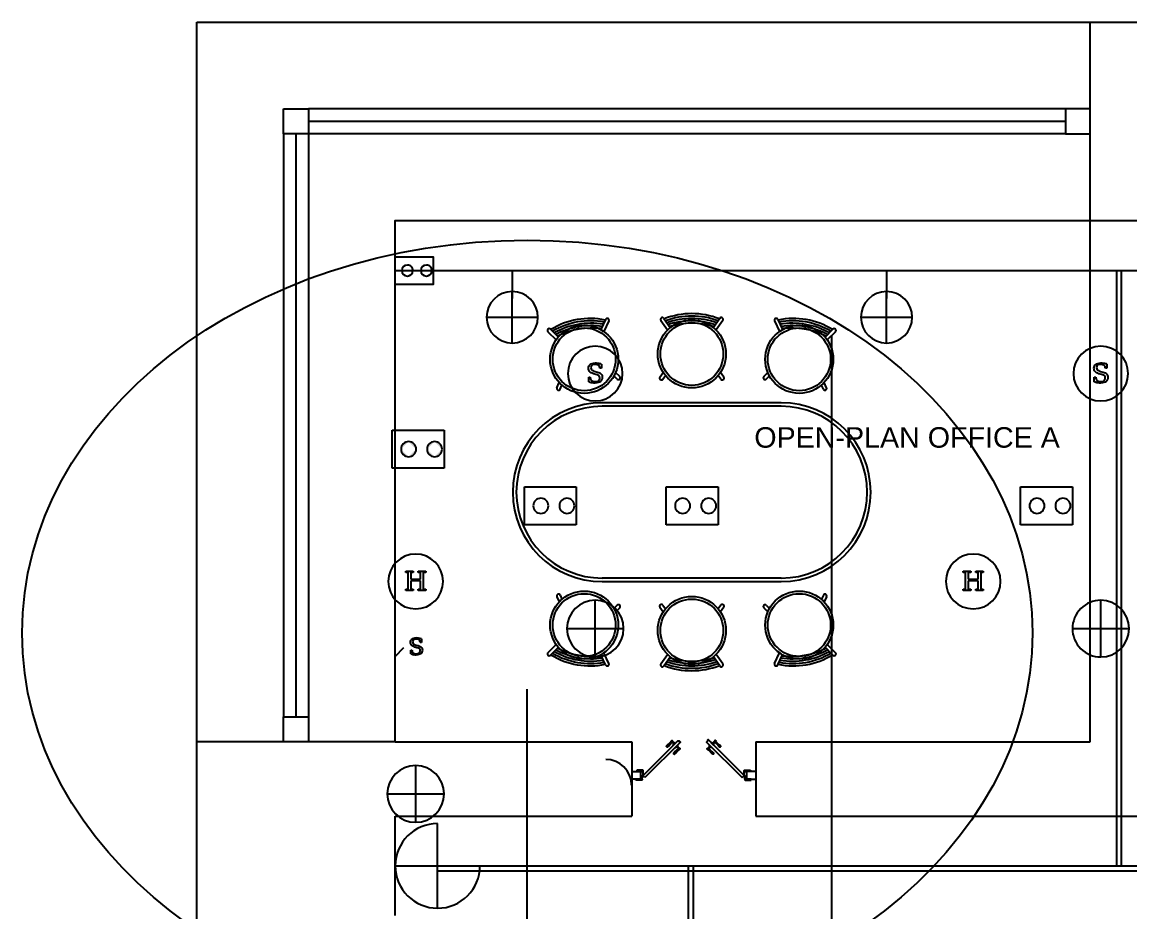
# Model space of a CAD drawing. Header units: millimetres. Extents: x 154 to 2591, y 114 to 4220.
# Drawn here: x 153.6 to 376.7, y 566.8 to 746.1 of the extents above; entities that cross this region are included whole.
import ezdxf

# ---------------------------------------------------------------- set-up
doc = ezdxf.new("R2010")
doc.units = ezdxf.units.MM
doc.header["$MEASUREMENT"] = 0
doc.layers.add('1', color=7, linetype='Continuous', true_color=0x555555)
doc.layers.add('network', color=7, linetype='Continuous', true_color=0x3a6fa0)
for name, color, linetype in [('electrical', 120, 'Continuous'), ('external wall', 1, 'Continuous'), ('glass', 3, 'Continuous'), ('pipe', 180, 'Continuous'), ('plumbing', 203, 'Continuous'), ('window', 4, 'Continuous')]:
    doc.layers.add(name, color=color, linetype=linetype)
doc.styles.add('PDF DejaVuSerif', font='arial.ttf')

# ---------------------------------------------------------------- blocks, each defined once
blk = doc.blocks.new('hand 01')
at = {"color": 0}
for p, q in [((-30, 3), (-30, 0)), ((30, 0), (-30, 0)), ((27, 6), (-27, 6)), ((-9, 68), (9, 68)), ((9, 65), (-9, 65)), ((-8, 22), (8, 22)), ((-8, 18), (8, 18)), ((-7, 71), (-7, 70)), ((-6, 71), (-7, 71)), ((-7, 70), (7, 70)), ((-7, 63), (-7, 24)), ((-7, 63), (7, 63)), ((-6, 71), (6, 71)), ((6, 71), (7, 71)), ((7, 71), (7, 70)), ((9, 63), (7, 63)), ((7, 49), (7, 24)), ((9, 51), (9, 51)), ((11, 57), (11, 63)), ((11, 57), (11, 51)), ((13, 57), (13, 63)), ((13, 57), (13, 51)), ((23, 64), (23, 50)), ((27, 57), (27, 64)), ((27, 64), (29, 64)), ((27, 64), (29, 64)), ((27, 57), (27, 50)), ((27, 50), (29, 50)), ((27, 50), (29, 50)), ((29, 64), (29, 63)), ((29, 63), (29, 57)), ((29, 51), (29, 57)), ((29, 51), (29, 50)), ((29, 50), (29, 50)), ((30, 3), (30, 0)), ((31, 63), (31, 57)), ((31, 51), (31, 57)), ((34, 57), (34, 63)), ((34, 63), (34, 57)), ((34, 51), (34, 57)), ((34, 57), (34, 51)), ((93, 68), (36, 63)), ((36, 57), (36, 63)), ((36, 57), (36, 51)), ((93, 46), (36, 51)), ((101, 67), (103, 68)), ((101, 57), (101, 67)), ((101, 57), (101, 46)), ((101, 46), (103, 46)), ((103, 68), (103, 68)), ((103, 57), (103, 68)), ((103, 57), (103, 46)), ((103, 46), (103, 46)), ((107, 68), (105, 67)), ((105, 57), (105, 67)), ((105, 57), (105, 46)), ((107, 46), (105, 46)), ((107, 57), (107, 68)), ((107, 57), (107, 46)), ((111, 68), (112, 67)), ((111, 57), (111, 68)), ((111, 57), (111, 46)), ((111, 46), (112, 46)), ((112, 57), (112, 67)), ((112, 66), (113, 66)), ((112, 57), (112, 46)), ((112, 47), (113, 47)), ((113, 57), (113, 66)), ((113, 57), (113, 47)), ((121, 57), (121, 59)), ((121, 57), (121, 55))]:
    blk.add_line(p, q, dxfattribs=at)
for centre, radius, start, end in [((-27, 3), 3, 90, 180), ((-7, 6), 6, 130.5908, 180), ((-9, 66), 1.25, 90, 270), ((-17, 17), 8.41, 314.3689, 12.0705), ((-8, 20), 2, 90, 270), ((-7, 68), 2.51, 90.115, 179.885), ((-7, 65), 2.51, 180.115, 269.885), ((-8, 24), 1.71, 275.059, 359.7825), ((0, 64), 9.29, 53.4104, 126.5896), ((7, 68), 2.51, 0.115, 89.885), ((7, 65), 2.51, 270.115, 359.885), ((9, 49), 1.91, 88.7426, 178.1515), ((8, 24), 1.71, 180.2175, 264.941), ((8, 20), 2, 270, 90), ((17, 17), 8.41, 167.9295, 225.6311), ((9, 66), 1.25, 270, 90), ((9, 65), 2.15, 272.7029, 297.6142), ((9, 49), 2.15, 62.3858, 87.2971), ((10, 63), 0.561, 3.7097, 127.9634), ((10, 51), 0.561, 232.0366, 356.2903), ((12, 63), 1.1, 0.0106, 179.9894), ((12, 51), 1.1, 180.0106, 359.9894), ((7, 6), 6, 0, 49.4092), ((17, 70), 8.83, 243.5466, 311.3694), ((17, 43), 8.83, 48.6306, 116.4534), ((24, 64), 2.01, 4.1469, 175.8531), ((24, 50), 2.01, 184.1469, 355.8531), ((27, 3), 3, 0, 90), ((30, 63), 1.03, 0, 180.0014), ((30, 51), 1.03, 179.9972, 0), ((33, 63), 1.48, 0, 180), ((33, 51), 1.48, 180, 0), ((35, 63), 1.03, 0, 180), ((33, 63), 1.48, 1.563306237032948e-10, 2.08440831604393e-10), ((35, 51), 1.03, 180, 0), ((93, 73), 4.4, 266.3976, 315.6468), ((93, 41), 4.4, 44.3532, 93.6024), ((98, 67), 2.89, 358.3861, 135.6468), ((98, 46), 2.89, 224.3532, 1.6139), ((104, 68), 1.15, 170.914, 348.1019), ((104, 46), 1.15, 11.8981, 189.086), ((109, 68), 2.1, 0, 180), ((109, 46), 2.1, 180, 0), ((115, 62), 2.84, 13.4568, 140.4953), ((115, 51), 2.84, 219.5047, 346.5432), ((128, 65), 9.88, 191.9991, 221.6757), ((128, 48), 9.88, 138.3243, 168.0009), ((121, 57), 1.79, 0, 90), ((121, 57), 1.79, 270, 0)]:
    blk.add_arc(centre, radius, start, end, dxfattribs=at)
blk = doc.blocks.new('A$C201F2B46')
at = {"color": 0}
for p, q in [((515.8, 941.6), (489.4, 884.9)), ((533.9, 933.1), (506.4, 874.1)), ((824.8, 936), (862.1, 882.7)), ((841.2, 947.5), (877.1, 896.2)), ((1153.9, 947.5), (1118, 896.2)), ((1170.2, 936), (1132.9, 882.6)), ((1459.8, 933.1), (1487.4, 874.1)), ((1478, 941.6), (1504.4, 884.9)), ((193.8, 873.2), (239.8, 827.1)), ((207.9, 887.3), (252.1, 843.1)), ((1785.9, 887.3), (1741.7, 843.1)), ((1800, 873.2), (1754, 827.1)), ((580.2, 607.9), (562.4, 625.8)), ((594.4, 622), (571.6, 644.7)), ((819.3, 619.1), (837.7, 645.4)), ((835.7, 607.6), (850.2, 628.3)), ((1159.3, 607.6), (1144.8, 628.3)), ((1175.7, 619.1), (1157.3, 645.4)), ((1399.4, 622), (1422.1, 644.7)), ((1413.6, 607.9), (1431.4, 625.8)), ((243.4, 560.1), (257, 589.3)), ((261.5, 551.7), (272.2, 574.6)), ((1732.3, 551.7), (1721.6, 574.6)), ((1750.4, 560.1), (1736.8, 589.3)), ((1496.9, 476.2), (496.9, 476.2)), ((1496.9, 476.2), (496.9, 476.2)), ((1496.9, 456.2), (496.9, 456.2)), ((1496.9, -503.8), (496.9, -503.8)), ((496.9, -523.8), (1496.9, -523.8)), ((496.9, -523.8), (1496.9, -523.8)), ((243.4, -607.7), (257, -636.8)), ((261.5, -599.3), (272.2, -622.2)), ((1732.3, -599.3), (1721.6, -622.2)), ((1750.4, -607.7), (1736.8, -636.8)), ((580.2, -655.5), (562.4, -673.3)), ((594.4, -669.6), (571.6, -692.3)), ((819.3, -666.7), (837.7, -693)), ((835.7, -655.2), (850.2, -675.9)), ((1159.3, -655.2), (1144.8, -675.9)), ((1175.7, -666.7), (1157.3, -693)), ((1399.4, -669.6), (1422.1, -692.3)), ((1413.6, -655.5), (1431.4, -673.3)), ((193.8, -920.7), (239.8, -874.7)), ((207.9, -934.9), (252.1, -890.7)), ((533.9, -980.7), (506.4, -921.7)), ((1459.8, -980.7), (1487.4, -921.7)), ((1785.9, -934.9), (1741.7, -890.7)), ((1800, -920.7), (1754, -874.7)), ((515.8, -989.2), (489.4, -932.4)), ((824.8, -983.6), (862.1, -930.2)), ((841.2, -995), (877.1, -943.8)), ((1153.9, -995), (1118, -943.8)), ((1170.2, -983.6), (1132.9, -930.2)), ((1478, -989.2), (1504.4, -932.4))]:
    blk.add_line(p, q, dxfattribs=at)
for centre, radius in [((997.5, 748.8), 190.3), ((396.3, 718.8), 190.3), ((396.3, 718.8), 175.5), ((997.5, 748.8), 175.5), ((1597.5, 718.8), 190.3), ((1597.5, 718.8), 175.5), ((396.3, -766.4), 190.3), ((396.3, -766.4), 175.5), ((997.5, -796.4), 190.3), ((1597.5, -766.4), 190.3), ((1597.5, -766.4), 175.5), ((997.5, -796.4), 175.5)]:
    blk.add_circle(centre, radius, dxfattribs=at)
for centre, radius, start, end in [((429.2, 529), 417.8, 78.26, 121.5976), ((431.5, 515.7), 417.8, 79.3531, 120.5038), ((524.9, 937.3), 10, 335.2341, 154.766), ((833, 941.7), 10, 35.234, 214.7659), ((996.9, 556.2), 417.8, 68.26, 111.5976), ((996.9, 542.7), 417.8, 69.3531, 110.5038), ((996.9, 529.2), 417.8, 70.4516, 109.5504), ((996.9, 515.7), 417.8, 71.5559, 108.2995), ((1162, 941.7), 10, 325.2341, 144.766), ((1468.9, 937.3), 10, 25.234, 204.7659), ((1564.6, 529), 417.8, 58.4024, 101.74), ((1562.3, 515.7), 417.8, 59.4962, 100.6469), ((200.8, 880.2), 10, 45.234, 224.7659), ((433.9, 502.4), 417.8, 80.4516, 119.5504), ((436.2, 489.2), 417.8, 81.5559, 118.2995), ((438.6, 475.9), 417.8, 82.6666, 117.161), ((996.9, 502.2), 417.8, 72.6666, 107.161), ((1559.9, 502.4), 417.8, 60.4496, 99.5484), ((1557.6, 489.2), 417.8, 61.7005, 98.4441), ((1555.2, 475.9), 417.8, 62.839, 97.3334), ((1792.9, 880.2), 10, 315.2341, 134.766), ((587.3, 615), 10, 225.234, 44.7659), ((827.5, 613.4), 10, 145.2341, 324.766), ((1167.5, 613.4), 10, 215.234, 34.7659), ((1406.5, 615), 10, 135.2341, 314.766), ((252.5, 556), 10, 155.2341, 334.766), ((1741.3, 556), 10, 205.234, 24.7659), ((496.9, -23.8), 500, 90, 270), ((496.9, -23.8), 500, 90, 270), ((496.9, -23.8), 480, 90, 270), ((1496.9, -23.8), 500, 270, 90), ((1496.9, -23.8), 500, 270, 90), ((1496.9, -23.8), 480, 270, 90), ((252.5, -603.5), 10, 25.234, 204.7659), ((1741.3, -603.5), 10, 335.2341, 154.766), ((587.3, -662.6), 10, 315.2341, 134.766), ((827.5, -661), 10, 35.234, 214.7659), ((1167.5, -661), 10, 325.2341, 144.766), ((1406.5, -662.6), 10, 45.234, 224.7659), ((200.8, -927.8), 10, 135.2341, 314.766), ((431.5, -563.3), 417.8, 239.4962, 280.6469), ((433.9, -550), 417.8, 240.4496, 279.5484), ((436.2, -536.7), 417.8, 241.7005, 278.4441), ((438.6, -523.5), 417.8, 242.839, 277.3334), ((1562.3, -563.3), 417.8, 259.3531, 300.5038), ((1559.9, -550), 417.8, 260.4516, 299.5504), ((1557.6, -536.7), 417.8, 261.5559, 298.2995), ((1555.2, -523.5), 417.8, 262.6666, 297.161), ((1792.9, -927.8), 10, 225.234, 44.7659), ((429.2, -576.6), 417.8, 238.4024, 281.74), ((524.9, -984.9), 10, 205.234, 24.7659), ((833, -989.3), 10, 145.2341, 324.766), ((996.9, -590.3), 417.8, 249.4962, 290.6469), ((996.9, -576.8), 417.8, 250.4496, 289.5484), ((996.9, -563.3), 417.8, 251.7005, 288.4441), ((996.9, -549.8), 417.8, 252.839, 287.3334), ((1162, -989.3), 10, 215.234, 34.7659), ((1468.9, -984.9), 10, 155.2341, 334.766), ((1564.6, -576.6), 417.8, 258.26, 301.5976), ((996.9, -603.8), 417.8, 248.4024, 291.74)]:
    blk.add_arc(centre, radius, start, end, dxfattribs=at)

msp = doc.modelspace()

# ---------------------------------------------------------------- hatches: boundary and pattern name
at = {"layer": 'electrical', "transparency": 33554559}
h = msp.add_hatch(color=256, dxfattribs=at)
h.paths.add_polyline_path([(231.41, 658.51, 0.414214), (232.93, 660.03)], flags=0)
h.paths.add_polyline_path([(229.88, 660.03, 0.414214), (231.41, 658.51)], flags=0)
h.paths.add_polyline_path([(231.41, 661.55, 0.414213), (229.88, 660.03)], flags=0)
h.paths.add_polyline_path([(232.93, 660.03, 0.414214), (231.41, 661.55)], flags=0)
h = msp.add_hatch(color=256, dxfattribs=at)
h.paths.add_polyline_path([(236.64, 658.51, 0.414214), (238.16, 660.03)], flags=0)
h.paths.add_polyline_path([(235.12, 660.03, 0.414214), (236.64, 658.51)], flags=0)
h.paths.add_polyline_path([(236.64, 661.55, 0.414214), (235.12, 660.03)], flags=0)
h.paths.add_polyline_path([(238.16, 660.03, 0.414214), (236.64, 661.55)], flags=0)

# ---------------------------------------------------------------- linework, layer by layer
at = {"color": 0}
for points in [[(279.02, 593.85), (278.75, 594.12), (278.64, 594), (278.5, 594.14), (285.66, 601.29), (285.81, 601.14), (285.92, 601.26), (286.18, 601.01), (279.02, 593.85)], [(298.58, 593.85), (298.85, 594.12), (298.97, 594), (299.1, 594.14), (291.72, 601.52), (291.58, 601.39), (291.7, 601.27), (291.43, 601.01), (298.58, 593.85)], [(276.35, 595.09), (278.12, 595.09), (278.12, 593.57), (276.35, 593.57)], [(301.25, 595.09), (299.48, 595.09), (299.48, 593.57), (301.25, 593.57)]]:
    msp.add_lwpolyline(points, dxfattribs=at)
for points in [[(277.2, 593.32), (277.2, 593.57), (278.47, 593.57), (278.47, 593.38), (278.4, 593.32)], [(277.36, 595.34), (277.36, 595.09), (278.63, 595.09), (278.63, 595.28), (278.57, 595.34)], [(278.63, 595.09), (278.12, 595.09), (278.12, 593.57), (278.47, 593.57), (278.47, 594.19), (278.63, 594.19), (278.63, 595.09)], [(300.24, 595.34), (300.24, 595.09), (298.98, 595.09), (298.98, 595.28), (299.04, 595.34)], [(298.98, 595.09), (299.48, 595.09), (299.48, 593.57), (299.14, 593.57), (299.14, 594.19), (298.98, 594.19), (298.98, 595.09)], [(300.41, 593.32), (300.41, 593.57), (299.14, 593.57), (299.14, 593.38), (299.2, 593.32)]]:
    msp.add_lwpolyline(points, close=True, dxfattribs=at)
at = {"layer": '1', "color": 24, "lineweight": -3, "true_color": 0xb03020}
msp.add_lwpolyline([(228.72, 698.8), (236.37, 698.8), (236.37, 693.24), (228.72, 693.24)], close=True, dxfattribs=at)
for points in [[(231.16, 697.13, 0.414213), (230.04, 696.02, 0.414213), (231.16, 694.91, 0.414213), (232.27, 696.02, 0.414214)], [(234.98, 697.13, 0.414213), (233.87, 696.02, 0.414213), (234.98, 694.91, 0.414213), (236.09, 696.02, 0.414214)]]:
    msp.add_lwpolyline(points, format="xyb", close=True, dxfattribs=at)
at = {"layer": 'electrical', "color": 7, "lineweight": -3}
msp.add_line((228.72, 696.02), (391.37, 696.02), dxfattribs=at)
at = {"layer": 'electrical', "color": 215, "lineweight": -3, "true_color": 0x9c27b0}
for p, q in [((228.72, 696.02), (391.37, 696.02)), ((252.28, 696.02), (252.28, 690.37)), ((327.68, 696.02), (327.68, 690.37)), ((252.28, 681.42), (252.28, 691.78)), ((327.68, 681.42), (327.68, 691.78)), ((247.1, 686.6), (257.47, 686.6)), ((322.5, 686.6), (332.86, 686.6)), ((228.72, 576.07), (245.78, 576.07))]:
    msp.add_line(p, q, dxfattribs=at)
at = {"layer": 'electrical'}
for p, q in [((374.03, 576.07), (374.03, 696.02)), ((375.03, 576.07), (375.03, 696.02)), ((245.78, 576.07), (662.95, 576.07)), ((287.77, 288.46), (287.77, 576.07)), ((288.77, 288.46), (288.77, 576.07)), ((245.78, 575.07), (662.95, 575.07))]:
    msp.add_line(p, q, dxfattribs=at)
at = {"layer": 'electrical', "color": 252, "lineweight": -3, "true_color": 0x888888}
msp.add_line((316.58, 682.87), (316.58, 226.07), dxfattribs=at)
at = {"layer": 'electrical', "lineweight": -3}
for p, q in [((270.23, 676.32), (269.94, 676.32)), ((270.23, 677.15), (270.23, 676.32)), ((372.06, 676.32), (371.77, 676.32)), ((372.06, 677.15), (372.06, 676.32)), ((267.68, 673.63), (267.68, 674.51)), ((267.68, 674.51), (267.97, 674.51)), ((269.14, 675.08), (268.64, 675.23)), ((268.97, 675.7), (269.45, 675.56)), ((369.51, 673.63), (369.51, 674.51)), ((369.51, 674.51), (369.8, 674.51)), ((370.97, 675.08), (370.46, 675.23)), ((370.8, 675.7), (371.28, 675.56))]:
    msp.add_line(p, q, dxfattribs=at)
at = {"layer": 'electrical', "color": 24, "lineweight": -3, "true_color": 0xb03020}
for p, q in [((228.08, 663.84), (238.54, 663.84)), ((228.08, 656.22), (228.08, 663.84)), ((238.54, 663.84), (238.54, 656.22)), ((238.54, 656.22), (228.08, 656.22)), ((254.72, 652.42), (265.19, 652.42)), ((254.72, 644.8), (254.72, 652.42)), ((265.19, 652.42), (265.19, 644.8)), ((283.27, 652.42), (293.74, 652.42)), ((283.27, 644.8), (283.27, 652.42)), ((293.74, 652.42), (293.74, 644.8)), ((354.65, 652.42), (365.12, 652.42)), ((354.65, 644.8), (354.65, 652.42)), ((365.12, 652.42), (365.12, 644.8)), ((265.19, 644.8), (254.72, 644.8)), ((293.74, 644.8), (283.27, 644.8)), ((365.12, 644.8), (354.65, 644.8)), ((230.82, 635.16), (230.82, 635.43)), ((230.82, 635.43), (232.33, 635.43)), ((231.31, 635.16), (230.82, 635.16)), ((231.31, 631.85), (231.31, 635.16)), ((232.33, 635.16), (231.83, 635.16)), ((231.83, 635.16), (231.83, 633.82)), ((231.83, 633.82), (233.83, 633.82)), ((232.33, 635.43), (232.33, 635.16)), ((233.34, 635.16), (233.34, 635.43)), ((233.34, 635.43), (234.85, 635.43)), ((233.83, 635.16), (233.34, 635.16)), ((233.83, 633.82), (233.83, 635.16)), ((234.85, 635.16), (234.36, 635.16)), ((234.36, 635.16), (234.36, 631.85)), ((234.85, 635.43), (234.85, 635.16)), ((343.12, 635.16), (343.12, 635.43)), ((343.12, 635.43), (344.62, 635.43)), ((343.61, 635.16), (343.12, 635.16)), ((343.61, 631.85), (343.61, 635.16)), ((344.62, 635.16), (344.13, 635.16)), ((344.13, 635.16), (344.13, 633.82)), ((344.13, 633.82), (346.13, 633.82)), ((344.62, 635.43), (344.62, 635.16)), ((345.64, 635.16), (345.64, 635.43)), ((345.64, 635.43), (347.15, 635.43)), ((346.13, 635.16), (345.64, 635.16)), ((346.13, 633.82), (346.13, 635.16)), ((347.15, 635.16), (346.65, 635.16)), ((346.65, 635.16), (346.65, 631.85)), ((347.15, 635.43), (347.15, 635.16)), ((230.82, 631.58), (230.82, 631.85)), ((230.82, 631.85), (231.31, 631.85)), ((232.33, 631.58), (230.82, 631.58)), ((233.83, 633.51), (231.83, 633.51)), ((231.83, 633.51), (231.83, 631.85)), ((231.83, 631.85), (232.33, 631.85)), ((232.33, 631.85), (232.33, 631.58)), ((233.34, 631.58), (233.34, 631.85)), ((233.34, 631.85), (233.83, 631.85)), ((234.85, 631.58), (233.34, 631.58)), ((233.83, 631.85), (233.83, 633.51)), ((234.36, 631.85), (234.85, 631.85)), ((234.85, 631.85), (234.85, 631.58)), ((343.12, 631.58), (343.12, 631.85)), ((343.12, 631.85), (343.61, 631.85)), ((344.62, 631.58), (343.12, 631.58)), ((346.13, 633.51), (344.13, 633.51)), ((344.13, 633.51), (344.13, 631.85)), ((344.13, 631.85), (344.62, 631.85)), ((344.62, 631.85), (344.62, 631.58)), ((345.64, 631.58), (345.64, 631.85)), ((345.64, 631.85), (346.13, 631.85)), ((347.15, 631.58), (345.64, 631.58)), ((346.13, 631.85), (346.13, 633.51)), ((346.65, 631.85), (347.15, 631.85)), ((347.15, 631.85), (347.15, 631.58))]:
    msp.add_line(p, q, dxfattribs=at)
at = {"layer": 'electrical', "color": 42, "lineweight": -3, "true_color": 0xc8922a}
for p, q in [((269, 618.16), (269, 629.58)), ((370.83, 618.16), (370.83, 629.58)), ((263.29, 623.87), (274.71, 623.87)), ((365.12, 623.87), (376.54, 623.87)), ((232.94, 620.56), (233.35, 620.44)), ((234.01, 621.1), (233.76, 621.1)), ((234.01, 621.8), (234.01, 621.1)), ((228.72, 618.24), (230.45, 620.06)), ((231.83, 618.79), (231.83, 619.55)), ((231.83, 619.55), (232.08, 619.54)), ((233.08, 620.03), (232.65, 620.16)), ((232.83, 584.85), (232.83, 596.27)), ((227.12, 590.56), (238.54, 590.56))]:
    msp.add_line(p, q, dxfattribs=at)
at = {"layer": 'electrical', "color": 215, "lineweight": -3, "true_color": 0x9c27b0}
for centre, start, end in [((252.28, 686.6), 90, 180), ((252.28, 686.6), 360, 90), ((327.68, 686.6), 90, 180), ((327.68, 686.6), 360, 90), ((252.28, 686.6), 180, 270), ((252.28, 686.6), 270, 360), ((327.68, 686.6), 180, 270), ((327.68, 686.6), 270, 360), ((271.13, 592.35), 0.0001, 89.9999)]:
    msp.add_arc(centre, 5.18, start, end, dxfattribs=at)
at = {"layer": 'electrical', "lineweight": -3}
for centre, radius, start, end in [((269, 675.26), 5.52, 90, 180), ((269, 675.26), 5.52, 360, 90), ((370.83, 675.26), 5.52, 90, 180), ((370.83, 675.26), 5.52, 360, 90), ((268.93, 674.11), 3.27, 79.0837, 89.4572), ((268.39, 671.2), 6.22, 72.8416, 79.3191), ((370.76, 674.11), 3.27, 79.0837, 89.4572), ((370.22, 671.2), 6.22, 72.8416, 79.3191), ((269, 675.26), 5.52, 180, 270), ((269, 675.26), 5.52, 270, 359.9999), ((370.83, 675.26), 5.52, 180, 270), ((370.83, 675.26), 5.52, 270, 359.9999), ((269.14, 677.4), 4.04, 248.8217, 258.7097), ((269, 676.72), 3.34, 258.69, 269.8196), ((370.97, 677.4), 4.04, 248.8214, 258.71), ((370.83, 676.72), 3.34, 258.6901, 269.8195)]:
    msp.add_arc(centre, radius, start, end, dxfattribs=at)
at = {"layer": 'electrical', "color": 24, "lineweight": -3, "true_color": 0xb03020}
for centre, radius, start, end in [((231.41, 660.03), 1.52, 90, 180), ((231.41, 660.03), 1.52, 0, 90), ((236.64, 660.03), 1.52, 90, 180), ((236.64, 660.03), 1.52, 0, 90), ((231.41, 660.03), 1.52, 180, 270), ((231.41, 660.03), 1.52, 270, 0), ((236.64, 660.03), 1.52, 180, 270), ((236.64, 660.03), 1.52, 270, 0), ((258.05, 648.61), 1.52, 90, 180), ((258.05, 648.61), 1.52, 0, 90), ((263.29, 648.61), 1.52, 90, 180), ((263.29, 648.61), 1.52, 0, 90), ((286.6, 648.61), 1.52, 90, 180), ((286.6, 648.61), 1.52, 0, 90), ((291.84, 648.61), 1.52, 90, 180), ((291.84, 648.61), 1.52, 0, 90), ((357.98, 648.61), 1.52, 89.9998, 180.0002), ((357.98, 648.61), 1.52, 359.9998, 90.0002), ((363.21, 648.61), 1.52, 89.9998, 180.0002), ((363.21, 648.61), 1.52, 359.9998, 90.0002), ((258.05, 648.61), 1.52, 180, 270), ((258.05, 648.61), 1.52, 270, 360), ((263.29, 648.61), 1.52, 180, 270), ((263.29, 648.61), 1.52, 270, 0), ((286.6, 648.61), 1.52, 180, 270), ((286.6, 648.61), 1.52, 270, 0), ((291.84, 648.61), 1.52, 180, 270), ((291.84, 648.61), 1.52, 270, 360), ((357.98, 648.61), 1.52, 179.9998, 270.0002), ((357.98, 648.61), 1.52, 269.9998, 0.0002), ((363.21, 648.61), 1.52, 179.9998, 270.0002), ((363.21, 648.61), 1.52, 269.9998, 0.0002), ((232.83, 633.38), 5.52, 90, 180), ((232.83, 633.38), 5.52, 360, 90), ((345.13, 633.38), 5.52, 90, 180), ((345.13, 633.38), 5.52, 0, 90), ((232.83, 633.38), 5.52, 180, 270), ((232.83, 633.38), 5.52, 270, 0), ((345.13, 633.38), 5.52, 180, 270), ((345.13, 633.38), 5.52, 270, 360)]:
    msp.add_arc(centre, radius, start, end, dxfattribs=at)
at = {"layer": 'electrical', "color": 42, "lineweight": -3, "true_color": 0xc8922a}
for centre, radius, start, end in [((269, 623.87), 5.71, 90, 180), ((269, 623.87), 5.71, 360, 90), ((370.83, 623.87), 5.71, 89.9999, 180.0001), ((370.83, 623.87), 5.71, 0.0001, 89.9999), ((269, 623.87), 5.71, 180, 270), ((269, 623.87), 5.71, 270, 0), ((370.83, 623.87), 5.71, 179.9999, 270.0001), ((370.83, 623.87), 5.71, 270.0001, 359.9999), ((232.9, 619.11), 2.88, 79.3892, 89.4556), ((232.5, 616.91), 5.13, 72.8601, 79.6109), ((233.04, 621.86), 3.3, 248.3867, 258.7917), ((232.96, 621.47), 2.9, 258.8186, 269.8407), ((232.83, 590.56), 5.71, 90, 180), ((232.83, 590.56), 5.71, 360, 90), ((232.83, 590.56), 5.71, 180, 270), ((232.83, 590.56), 5.71, 270, 0)]:
    msp.add_arc(centre, radius, start, end, dxfattribs=at)
at = {"layer": 'electrical', "lineweight": -3}
for points in [[(267.63, 676.34), (267.63, 676.67), (267.75, 676.92), (267.98, 677.1)], [(267.86, 675.65), (267.71, 675.82), (267.63, 676.05), (267.63, 676.34)], [(267.98, 677.1), (268.21, 677.28), (268.54, 677.38), (268.96, 677.38)], [(268.35, 676.93), (268.21, 676.82), (268.14, 676.66), (268.14, 676.45)], [(268.14, 676.45), (268.14, 676.26), (268.19, 676.12), (268.3, 676.01)], [(268.97, 677.1), (268.7, 677.1), (268.49, 677.04), (268.35, 676.93)], [(269.67, 676.91), (269.51, 677.04), (269.28, 677.1), (268.97, 677.1)], [(269.94, 676.32), (269.91, 676.6), (269.82, 676.79), (269.67, 676.91)], [(369.46, 676.34), (369.46, 676.67), (369.58, 676.92), (369.81, 677.1)], [(369.69, 675.65), (369.54, 675.82), (369.46, 676.05), (369.46, 676.34)], [(369.81, 677.1), (370.04, 677.28), (370.37, 677.38), (370.79, 677.38)], [(370.18, 676.93), (370.04, 676.82), (369.96, 676.66), (369.96, 676.45)], [(369.96, 676.45), (369.96, 676.26), (370.02, 676.12), (370.12, 676.01)], [(370.8, 677.1), (370.53, 677.1), (370.32, 677.04), (370.18, 676.93)], [(371.5, 676.91), (371.34, 677.04), (371.11, 677.1), (370.8, 677.1)], [(371.77, 676.32), (371.74, 676.6), (371.65, 676.79), (371.5, 676.91)], [(268.64, 675.23), (268.27, 675.35), (268.01, 675.49), (267.86, 675.65)], [(267.97, 674.51), (267.98, 674.22), (268.07, 674), (268.23, 673.86)], [(268.23, 673.86), (268.39, 673.72), (268.64, 673.65), (268.97, 673.65)], [(268.3, 676.01), (268.4, 675.91), (268.63, 675.8), (268.97, 675.7)], [(268.97, 673.65), (269.27, 673.65), (269.5, 673.71), (269.66, 673.83)], [(269.76, 674.79), (269.66, 674.89), (269.46, 674.99), (269.14, 675.08)], [(269.45, 675.56), (269.8, 675.45), (270.05, 675.32), (270.2, 675.16)], [(269.66, 673.83), (269.83, 673.95), (269.91, 674.13), (269.91, 674.36)], [(269.91, 674.36), (269.91, 674.55), (269.86, 674.69), (269.76, 674.79)], [(270.42, 674.5), (270.42, 674.13), (270.3, 673.85), (270.06, 673.66)], [(270.2, 675.16), (270.35, 674.99), (270.42, 674.78), (270.42, 674.5)], [(370.46, 675.23), (370.1, 675.35), (369.84, 675.49), (369.69, 675.65)], [(369.8, 674.51), (369.81, 674.22), (369.9, 674), (370.06, 673.86)], [(370.06, 673.86), (370.22, 673.72), (370.46, 673.65), (370.79, 673.65)], [(370.12, 676.01), (370.23, 675.91), (370.46, 675.8), (370.8, 675.7)], [(370.79, 673.65), (371.1, 673.65), (371.33, 673.71), (371.49, 673.83)], [(371.59, 674.79), (371.49, 674.89), (371.29, 674.99), (370.97, 675.08)], [(371.28, 675.56), (371.63, 675.45), (371.88, 675.32), (372.03, 675.16)], [(371.49, 673.83), (371.65, 673.95), (371.74, 674.13), (371.74, 674.36)], [(371.74, 674.36), (371.74, 674.55), (371.69, 674.69), (371.59, 674.79)], [(372.25, 674.5), (372.25, 674.13), (372.13, 673.85), (371.89, 673.66)], [(372.03, 675.16), (372.18, 674.99), (372.25, 674.78), (372.25, 674.5)], [(270.06, 673.66), (269.82, 673.47), (269.47, 673.37), (268.99, 673.37)], [(371.89, 673.66), (371.65, 673.47), (371.3, 673.37), (370.82, 673.37)]]:
    msp.add_open_spline(points, degree=3, dxfattribs=at)
at = {"layer": 'electrical', "color": 42, "lineweight": -3, "true_color": 0xc8922a}
for points in [[(231.79, 621.11), (231.79, 621.39), (231.89, 621.61), (232.09, 621.76)], [(231.98, 620.52), (231.85, 620.67), (231.79, 620.86), (231.79, 621.11)], [(232.65, 620.16), (232.33, 620.26), (232.11, 620.38), (231.98, 620.52)], [(232.09, 621.76), (232.29, 621.92), (232.57, 622), (232.92, 622)], [(232.4, 621.62), (232.28, 621.52), (232.22, 621.38), (232.22, 621.2)], [(232.22, 621.2), (232.22, 621.04), (232.26, 620.92), (232.35, 620.83)], [(232.35, 620.83), (232.45, 620.74), (232.64, 620.65), (232.94, 620.56)], [(232.93, 621.76), (232.7, 621.76), (232.52, 621.71), (232.4, 621.62)], [(233.53, 621.6), (233.4, 621.71), (233.2, 621.76), (232.93, 621.76)], [(233.35, 620.44), (233.65, 620.35), (233.86, 620.23), (233.99, 620.1)], [(233.76, 621.1), (233.74, 621.33), (233.66, 621.5), (233.53, 621.6)], [(232.08, 619.54), (232.09, 619.29), (232.16, 619.11), (232.3, 618.99)], [(232.3, 618.99), (232.44, 618.87), (232.65, 618.81), (232.93, 618.81)], [(232.93, 618.81), (233.19, 618.81), (233.39, 618.86), (233.53, 618.96)], [(233.87, 618.81), (233.67, 618.65), (233.36, 618.57), (232.96, 618.57)], [(233.61, 619.78), (233.53, 619.87), (233.35, 619.95), (233.08, 620.03)], [(233.53, 618.96), (233.67, 619.06), (233.74, 619.22), (233.74, 619.42)], [(233.74, 619.42), (233.74, 619.58), (233.69, 619.7), (233.61, 619.78)], [(234.18, 619.54), (234.18, 619.21), (234.08, 618.97), (233.87, 618.81)], [(233.99, 620.1), (234.12, 619.96), (234.18, 619.77), (234.18, 619.54)]]:
    msp.add_open_spline(points, degree=3, dxfattribs=at)
at = {"layer": 'external wall'}
for p, q in [((206.22, 728.57), (211.22, 728.57)), ((206.22, 723.57), (206.22, 728.57)), ((211.22, 728.57), (211.22, 723.57)), ((363.72, 728.57), (363.72, 723.57)), ((368.72, 728.57), (363.72, 728.57)), ((368.72, 723.57), (368.72, 728.57)), ((211.22, 723.57), (206.22, 723.57)), ((363.72, 723.57), (368.72, 723.57)), ((368.72, 706.07), (383.72, 706.07)), ((368.72, 601.07), (368.72, 706.07)), ((206.22, 606.07), (211.22, 606.07)), ((206.22, 601.07), (206.22, 606.07)), ((211.22, 606.07), (211.22, 601.07)), ((211.22, 601.07), (206.22, 601.07)), ((228.72, 601.07), (276.35, 601.07)), ((301.35, 601.07), (368.72, 601.07)), ((228.72, 566.07), (228.72, 586.07))]:
    msp.add_line(p, q, dxfattribs=at)
for points in [[(409.92, 186.07), (188.72, 186.07), (188.72, 601.07)], [(276.35, 601.07), (276.35, 586.07)], [(301.35, 601.07), (301.35, 586.07)], [(228.72, 586.07), (276.35, 586.07)], [(301.35, 586.07), (426.45, 586.07)]]:
    msp.add_lwpolyline(points, dxfattribs=at)
at = {"layer": 'glass'}
for points in [[(363.72, 726.07), (211.22, 726.07)], [(208.72, 723.57), (208.72, 606.07)]]:
    msp.add_lwpolyline(points, dxfattribs=at)
at = {"layer": 'network', "color": 197, "lineweight": -3, "true_color": 0x5a2d82}
msp.add_lwpolyline([(424.87, 511.08), (424.87, 521.25), (402.26, 521.25), (402.26, 555.16), (255.31, 555.16), (255.31, 611.69)], dxfattribs=at)
at = {"layer": 'network', "color": 7, "lineweight": -3}
for points in [[(153.57, 622.99), (153.57, 666.69), (199.12, 702.12), (255.31, 702.12)], [(255.31, 702.12), (311.5, 702.12), (357.05, 666.69), (357.05, 622.99)], [(255.31, 543.86), (199.12, 543.86), (153.57, 579.29), (153.57, 622.99)], [(357.05, 622.99), (357.05, 579.29), (311.5, 543.86), (255.31, 543.86)]]:
    msp.add_open_spline(points, degree=3, dxfattribs=at)
at = {"layer": 'pipe', "color": 215, "lineweight": -3, "true_color": 0x9c27b0}
msp.add_line((237.25, 567.54), (237.25, 584.6), dxfattribs=at)
for start, end in [(90.0001, 179.9999), (180.0001, 269.9999), (270.0001, 359.9999)]:
    msp.add_arc((237.25, 576.07), 8.53, start, end, dxfattribs=at)
at = {"layer": 'plumbing'}
for p, q in [((237.25, 576.07), (671.48, 576.07)), ((237.25, 575.07), (671.48, 575.07))]:
    msp.add_line(p, q, dxfattribs=at)
at = {"layer": 'window'}
for p, q in [((188.72, 601.07), (188.72, 746.07)), ((188.72, 746.07), (368.72, 746.07)), ((368.72, 706.07), (368.72, 746.07)), ((368.72, 746.07), (383.72, 746.07)), ((363.72, 728.57), (211.22, 728.57)), ((206.22, 723.57), (206.22, 606.07))]:
    msp.add_line(p, q, dxfattribs=at)
for points in [[(363.72, 723.57), (211.22, 723.57), (211.22, 606.07)], [(228.72, 601.07), (228.72, 706.07), (368.72, 706.07)], [(228.72, 601.07), (188.72, 601.07)]]:
    msp.add_lwpolyline(points, dxfattribs=at)

# ---------------------------------------------------------------- block references
at = {"color": 0, "yscale": 0.01265276627538998, "zscale": 0.01265276627538998}
for p, xscale, rotation in [((284.99, 600.62), -0.01265276627538998, 45.00000000000009), ((285.39, 600.22), 0.01265276627538998, 225.0000000000001), ((292.22, 600.22), -0.01265276627538998, 134.9999999999999), ((292.62, 600.62), 0.01265276627538998, 314.9999999999999)]:
    msp.add_blockref('hand 01', p, dxfattribs=dict(at, xscale=xscale, rotation=rotation))
at = {"layer": 'glass', "xscale": 0.03605615998001302, "yscale": 0.03605615998001302, "zscale": 0.03605615998001302}
msp.add_blockref('A$C201F2B46', (252.49, 652.22), dxfattribs=at)

# ---------------------------------------------------------------- texts
at = {"layer": 'electrical', "color": 9, "true_color": 0xbbbbbb, "style": 'PDF DejaVuSerif'}
msp.add_text('OPEN-PLAN OFFICE A', height=4.1294, dxfattribs=at).set_placement((301.04, 660.33))

doc.saveas('drawing.dxf')
